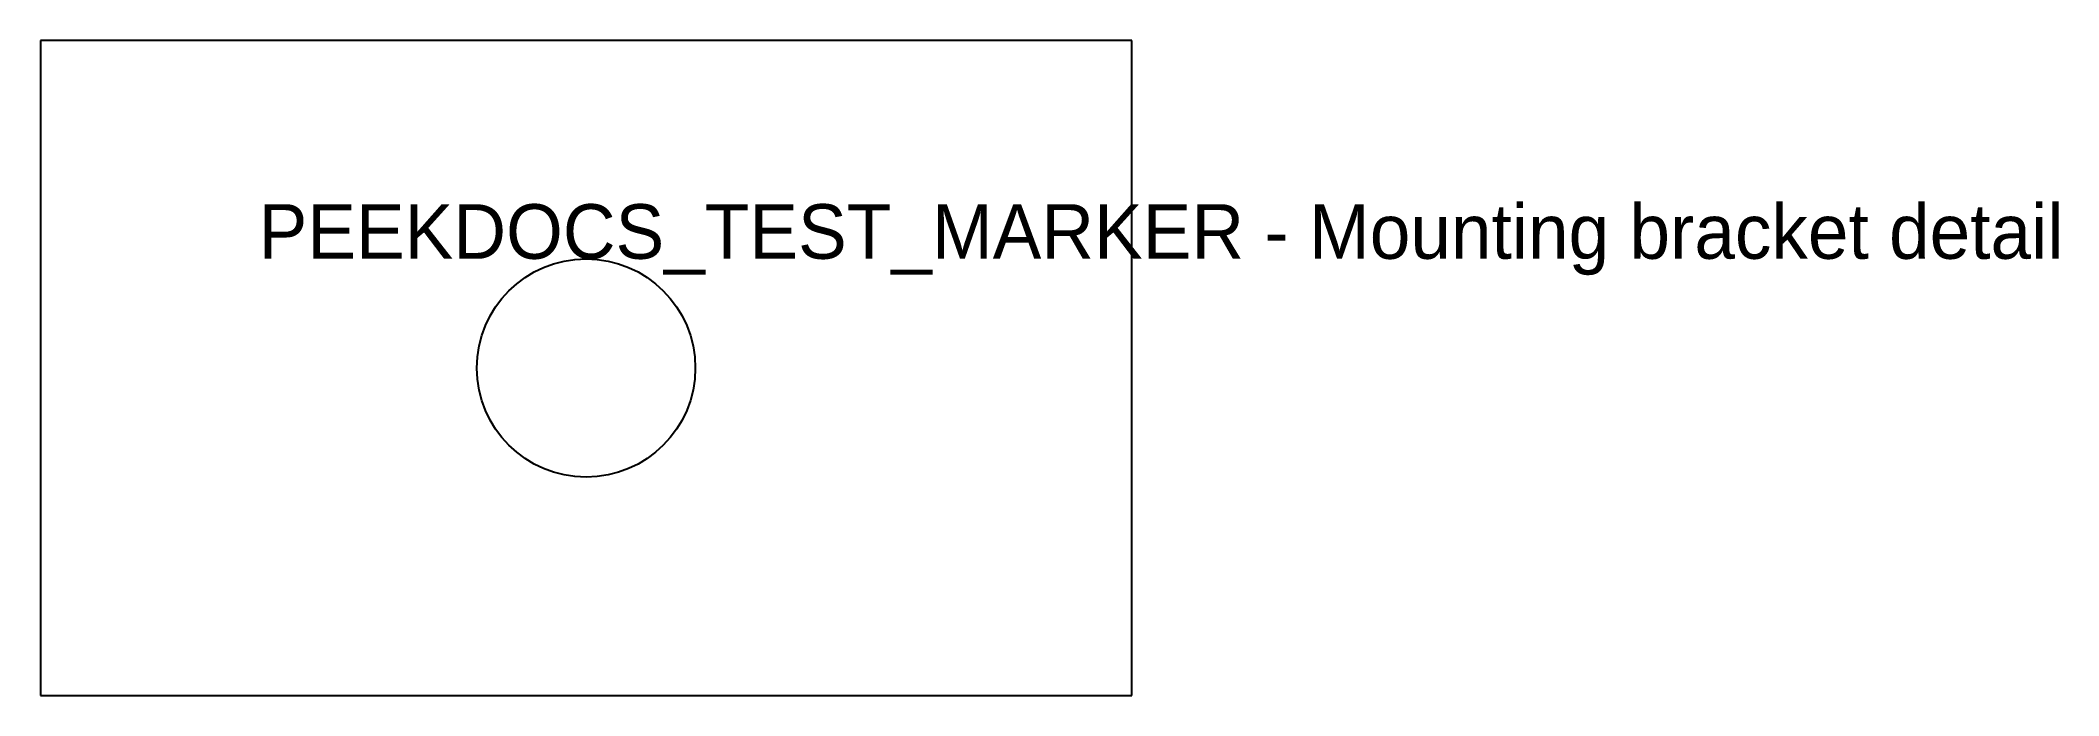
# Model space of a CAD drawing. Extents: x 0 to 9.25, y 0 to 3.
import ezdxf

# ---------------------------------------------------------------- set-up
doc = ezdxf.new("R2010")
doc.units = 0

msp = doc.modelspace()

# ---------------------------------------------------------------- linework, layer by layer
for p, q in [((5, 3), (0, 3)), ((0, 3), (0, 0)), ((5, 0), (5, 3)), ((0, 0), (5, 0))]:
    msp.add_line(p, q)
msp.add_circle((2.5, 1.5), 0.5)

# ---------------------------------------------------------------- texts
msp.add_text('PEEKDOCS_TEST_MARKER - Mounting bracket detail', height=0.25).set_placement((1, 2))

doc.saveas('drawing.dxf')
